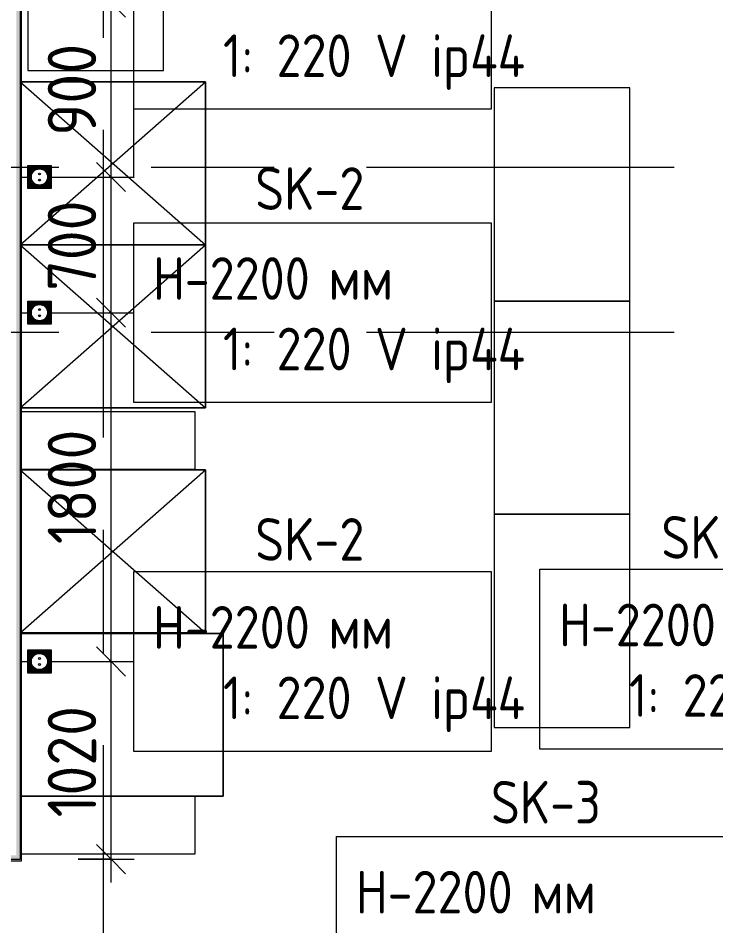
# Model space of a CAD drawing. Header units: millimetres. Extents: x 35881 to 234190, y -8553 to 29063.
# Drawn here: x 60720 to 64319, y 18236 to 22920 of the extents above; entities that cross this region are included whole.
import ezdxf

# ---------------------------------------------------------------- set-up
doc = ezdxf.new("R2010")
doc.units = ezdxf.units.MM
doc.linetypes.add('Осевая', pattern=[3175, 635, -476.25, 1587.5, -476.25])
for name, color, linetype, lineweight in [('A-ANNO-DIMS', 7, 'Continuous', 9), ('A-ANNO-DIMS-100', 7, 'Continuous', 9), ('A-DETL-GENF', 7, 'Continuous', 9), ('A-WALL', 7, 'Continuous', 9), ('E-ELEC-FIXT-IDEN', 7, 'Continuous', 9), ('I-WALL', 7, 'Continuous', 9), ('Оси-2', 7, 'Осевая', 9), ('Электрические приборы', 7, 'Continuous', 9)]:
    doc.layers.add(name, color=color, linetype=linetype, lineweight=lineweight)
for name, color, linetype, lineweight, true_color in [('A-WALL-1', 7, 'Continuous', 9, 0x3c3c3c), ('A-WALL-FNSH-1', 7, 'Continuous', 9, 0x3c3c3c), ('I-FURN-1', 7, 'Continuous', 9, 0xf0f0f0), ('Оси розеток', 7, 'Continuous', 9, 0xff1e23)]:
    doc.layers.add(name, color=color, linetype=linetype, lineweight=lineweight, true_color=true_color)
doc.styles.add('GOST Common', font='GOST_Common.ttf', dxfattribs={"width": 0.9, "height": 220})
doc.styles.add('ISOCPEUR', font='isocpeur.ttf', dxfattribs={"width": 0.9, "height": 250})
doc.dimstyles.new('ISO-2_5_0_9К_БОЛЬШОЙ', dxfattribs={"dimscale": 304.8, "dimtxt": 248.995294, "dimasz": 0.492126, "dimexe": 0.393701, "dimexo": 0.984252, "dimgap": 0, "dimtad": 1, "dimdec": 0, "dimrnd": 10, "dimzin": 0, "dimdsep": 46, "dimtxsty": 'ISOCPEUR', "dimblk1": 'OBLIQUE', "dimblk2": 'OBLIQUE', "dimsah": 1, "dimcen": 0.09, "dimdle": 0.393701, "dimazin": 0, "dimtfac": 1, "dimtdec": 4, "dimtix": 1, "dimtmove": 0, "dimatfit": 3, "dimfxl": 1, "dimtvp": 1, "dimtolj": 1, "dimtzin": 0, "dimarcsym": 2})
pattern_1 = [(0, (0, 0), (121.92, 30.48), [10.058, -81.382, 10.058, -81.382, -487.68]), (0, (0, 0), (121.92, 30.48), [-182.88, 10.058, -172.822, 10.058, -81.382, -213.36]), (0, (0, 0), (121.92, 30.48), [-457.2, 10.058, -50.902, 10.058, -142.342]), (120, (45.72, 15.24), (-87.356454, 90.345817), [10.058, -81.382, 10.058, -81.382, -487.68]), (120, (45.72, 15.24), (-87.356454, 90.345817), [-182.88, 10.058, -172.822, 10.058, -81.382, -213.36]), (120, (45.72, 15.24), (-87.356454, 90.345817), [-457.2, 10.058, -50.902, 10.058, -142.342]), (240, (60.96, 76.2), (-34.563546, -120.825817), [10.058, -81.382, 10.058, -81.382, -487.68]), (240, (60.96, 76.2), (-34.563546, -120.825817), [-182.88, 10.058, -172.822, 10.058, -81.382, -213.36]), (240, (60.96, 76.2), (-34.563546, -120.825817), [-457.2, 10.058, -50.902, 10.058, -142.342])]

# ---------------------------------------------------------------- blocks, each defined once
blk = doc.blocks.new('Стол базовый прямоугольный - 1_47п-25626775-План размещения напольных электротехнических лючков и розеток 1 этажа в осях 12-23')
at = {"layer": 'I-FURN-1'}
for p, q in [((550, 350), (-550, 350)), ((-550, 350), (-550, -350)), ((550, -350), (550, 350)), ((-550, -350), (550, -350))]:
    blk.add_line(p, q, dxfattribs=at)
blk = doc.blocks.new('Стол базовый прямоугольный - 1_16п-25627146-План размещения напольных электротехнических лючков и розеток 1 этажа в осях 12-23')
at = {"layer": 'I-FURN-1'}
for p, q in [((350, 300), (-350, 300)), ((-350, 300), (-350, -300)), ((350, -300), (350, 300)), ((-350, -300), (350, -300))]:
    blk.add_line(p, q, dxfattribs=at)
blk = doc.blocks.new('Шкаф параметрический - 3_7п-25627451-План размещения напольных электротехнических лючков и розеток 1 этажа в осях 12-23')
at = {"layer": 'I-FURN-1'}
for p, q in [((0, 0), (956.6, 841)), ((0, 841), (956.6, 0)), ((956.6, 841), (0, 841)), ((0, 841), (0, 0)), ((8, 841), (956.6, 841)), ((956.6, 0), (956.6, 841)), ((956.6, 841), (956.6, 0)), ((0, 0), (956.6, 0)), ((956.6, 0), (8, 0))]:
    blk.add_line(p, q, dxfattribs=at)
blk = doc.blocks.new('Шкаф параметрический - 3_6п-25627516-План размещения напольных электротехнических лючков и розеток 1 этажа в осях 12-23')
at = {"layer": 'I-FURN-1'}
for p, q in [((0, 0), (956.6, 841)), ((0, 841), (956.6, 0)), ((956.6, 841), (0, 841)), ((0, 841), (0, 0)), ((8, 841), (956.6, 841)), ((956.6, 0), (956.6, 841)), ((956.6, 841), (956.6, 0)), ((0, 0), (956.6, 0)), ((956.6, 0), (8, 0))]:
    blk.add_line(p, q, dxfattribs=at)
blk = doc.blocks.new('Стол базовый прямоугольный - 1_56п-V163-План размещения напольных электротехнических лючков и розеток 1 этажа в осях 12-23')
at = {"layer": 'I-FURN-1'}
for p, q in [((-150, 450), (150, 450)), ((-150, -444.2), (-150, 450)), ((150, 450), (150, -444.2))]:
    blk.add_line(p, q, dxfattribs=at)
blk = doc.blocks.new('Блок Розеток и Выключателей - Блок Розеток и Выключателей_SK2-27368969-План размещения напольных электротехнических лючков и розеток 1 этажа в осях 12-23')
at = {"layer": 'A-DETL-GENF'}
for p, q in [((-60, -40), (60, -40)), ((-60, -160), (-60, -40)), ((-55.2, -44.8), (-55.2, -155.2)), ((55.2, -44.8), (-55.2, -44.8)), ((55.2, -44.8), (55.2, -155.2)), ((60, -40), (60, -160)), ((-52.8, -47.2), (-52.8, -152.8)), ((52.8, -47.2), (-52.8, -47.2)), ((50.4, -49.6), (-50.4, -49.6)), ((-50.4, -49.6), (-50.4, -150.4)), ((48, -52), (-48, -52)), ((-48, -52), (-48, -148)), ((45.6, -54.4), (-45.6, -54.4)), ((-45.6, -54.4), (-45.6, -145.6)), ((-9.6, -56.8), (-43.2, -56.8)), ((-43.2, -56.8), (-43.2, -92.8)), ((-16.8, -59.2), (-40.8, -59.2)), ((-40.8, -59.2), (-40.8, -83.2)), ((-21.6, -61.6), (-38.4, -61.6)), ((-38.4, -61.6), (-38.4, -78.4)), ((-26.4, -64), (-36, -64)), ((-36, -64), (-36, -73.6)), ((-28.8, -66.4), (-33.6, -66.4)), ((-33.6, -66.4), (-33.6, -71.2)), ((9.6, -56.8), (43.2, -56.8)), ((16.8, -59.2), (40.8, -59.2)), ((21.6, -61.6), (38.4, -61.6)), ((26.4, -64), (36, -64)), ((28.8, -66.4), (33.6, -66.4)), ((33.6, -66.4), (33.6, -71.2)), ((36, -64), (36, -73.6)), ((38.4, -61.6), (38.4, -78.4)), ((40.8, -59.2), (40.8, -83.2)), ((43.2, -56.8), (43.2, -92.8)), ((45.6, -54.4), (45.6, -145.6)), ((48, -52), (48, -148)), ((50.4, -49.6), (50.4, -150.4)), ((52.8, -47.2), (52.8, -152.8)), ((-43.2, -143.2), (-43.2, -107.2)), ((-40.8, -140.8), (-40.8, -116.8)), ((-38.4, -138.4), (-38.4, -121.6)), ((-21.6, -138.4), (-38.4, -138.4)), ((-36, -136), (-36, -126.4)), ((-26.4, -136), (-36, -136)), ((-33.6, -133.6), (-33.6, -128.8)), ((-28.8, -133.6), (-33.6, -133.6)), ((21.6, -138.4), (38.4, -138.4)), ((26.4, -136), (36, -136)), ((28.8, -133.6), (33.6, -133.6)), ((33.6, -133.6), (33.6, -128.8)), ((36, -136), (36, -126.4)), ((38.4, -138.4), (38.4, -121.6)), ((40.8, -140.8), (40.8, -116.8)), ((43.2, -143.2), (43.2, -107.2)), ((60, -160), (-60, -160)), ((55.2, -155.2), (-55.2, -155.2)), ((52.8, -152.8), (-52.8, -152.8)), ((50.4, -150.4), (-50.4, -150.4)), ((48, -148), (-48, -148)), ((45.6, -145.6), (-45.6, -145.6)), ((-9.6, -143.2), (-43.2, -143.2)), ((-16.8, -140.8), (-40.8, -140.8)), ((9.6, -143.2), (43.2, -143.2)), ((16.8, -140.8), (40.8, -140.8))]:
    blk.add_line(p, q, dxfattribs=at)
for centre, radius in [((0, -100), 42), ((-15.6, -100), 4.8), ((15.6, -100), 4.8)]:
    blk.add_circle(centre, radius, dxfattribs=at)
at = {"layer": 'Оси розеток'}
blk.add_line((0, 0), (0, -40), dxfattribs=at)
blk = doc.blocks.new('DIMBLOCK56-План размещения напольных электротехнических лючков и розеток 1 этажа в осях 12-23')
at = {"layer": 'A-ANNO-DIMS-100', "lineweight": 20}
for p, q in [((61199.1, 19599.8), (61124.1, 19674.8)), ((61199.1, 19599.8), (61274.1, 19524.8)), ((61199.1, 18580), (61124.1, 18655)), ((61199.1, 18580), (61274.1, 18505))]:
    blk.add_line(p, q, dxfattribs=at)
at = {"layer": 'A-ANNO-DIMS-100'}
for p, q in [((61190, 19599.8), (61319.1, 19599.8)), ((61199.1, 19599.8), (61190, 19599.8)), ((61199.1, 18460), (61199.1, 19599.8)), ((61030, 18580), (61319.1, 18580)), ((61199.1, 18580), (61030, 18580))]:
    blk.add_line(p, q, dxfattribs=at)
at = {"layer": 'A-ANNO-DIMS-100', "color": 0, "insert": (60872.5, 18795.4), "char_height": 250, "width": 706.764, "attachment_point": 1, "rotation": 90, "line_spacing_factor": 1.149209, "style": 'ISOCPEUR'}
blk.add_mtext('1020', dxfattribs=at)
blk = doc.blocks.new('_Oblique')
at = {"color": 0, "linetype": 'ByBlock', "lineweight": -2}
blk.add_line((-0.5, -0.5), (0.5, 0.5), dxfattribs=at)
blk = doc.blocks.new('DIMBLOCK57-План размещения напольных электротехнических лючков и розеток 1 этажа в осях 12-23')
at = {"layer": 'A-ANNO-DIMS-100', "lineweight": 20}
for p, q in [((61199.1, 21399.8), (61124.1, 21474.8)), ((61199.1, 21399.8), (61274.1, 21324.8)), ((61199.1, 19599.8), (61124.1, 19674.8)), ((61199.1, 19599.8), (61274.1, 19524.8))]:
    blk.add_line(p, q, dxfattribs=at)
at = {"layer": 'A-ANNO-DIMS-100'}
for p, q in [((61190, 21399.8), (61319.1, 21399.8)), ((61199.1, 21399.8), (61190, 21399.8)), ((61199.1, 19599.8), (61199.1, 21399.8)), ((61190, 19599.8), (61319.1, 19599.8)), ((61199.1, 19599.8), (61190, 19599.8))]:
    blk.add_line(p, q, dxfattribs=at)
at = {"layer": 'A-ANNO-DIMS-100', "color": 0, "insert": (60872.5, 20205.3), "char_height": 250, "width": 706.764, "attachment_point": 1, "rotation": 90, "line_spacing_factor": 1.149209, "style": 'ISOCPEUR'}
blk.add_mtext('1800', dxfattribs=at)
blk = doc.blocks.new('DIMBLOCK58-План размещения напольных электротехнических лючков и розеток 1 этажа в осях 12-23')
at = {"layer": 'A-ANNO-DIMS-100', "lineweight": 20}
for p, q in [((61199.1, 22099.8), (61124.1, 22174.8)), ((61199.1, 22099.8), (61274.1, 22024.8)), ((61199.1, 21399.8), (61124.1, 21474.8)), ((61199.1, 21399.8), (61274.1, 21324.8))]:
    blk.add_line(p, q, dxfattribs=at)
at = {"layer": 'A-ANNO-DIMS-100'}
for p, q in [((61190, 22099.8), (61319.1, 22099.8)), ((61199.1, 22099.8), (61190, 22099.8)), ((61199.1, 21399.8), (61199.1, 22099.8)), ((61190, 21399.8), (61319.1, 21399.8)), ((61199.1, 21399.8), (61190, 21399.8))]:
    blk.add_line(p, q, dxfattribs=at)
at = {"layer": 'A-ANNO-DIMS-100', "color": 0, "insert": (60872.5, 21512.8), "char_height": 250, "width": 568.858, "attachment_point": 1, "rotation": 90, "line_spacing_factor": 1.149209, "style": 'ISOCPEUR'}
blk.add_mtext('700', dxfattribs=at)
blk = doc.blocks.new('DIMBLOCK59-План размещения напольных электротехнических лючков и розеток 1 этажа в осях 12-23')
at = {"layer": 'A-ANNO-DIMS-100'}
for p, q in [((61199.1, 22099.8), (61199.1, 23119.8)), ((61190, 22999.8), (61319.1, 22999.8)), ((61199.1, 22999.8), (61190, 22999.8)), ((61190, 22099.8), (61319.1, 22099.8)), ((61199.1, 22099.8), (61190, 22099.8))]:
    blk.add_line(p, q, dxfattribs=at)
at = {"layer": 'A-ANNO-DIMS-100', "lineweight": 20}
for p, q in [((61199.1, 22999.8), (61124.1, 23074.8)), ((61199.1, 22999.8), (61274.1, 22924.8)), ((61199.1, 22099.8), (61124.1, 22174.8)), ((61199.1, 22099.8), (61274.1, 22024.8))]:
    blk.add_line(p, q, dxfattribs=at)
at = {"layer": 'A-ANNO-DIMS-100', "color": 0, "insert": (60872.5, 22312.8), "char_height": 250, "width": 568.858, "attachment_point": 1, "rotation": 90, "line_spacing_factor": 1.149209, "style": 'ISOCPEUR'}
blk.add_mtext('900', dxfattribs=at)

msp = doc.modelspace()

# ---------------------------------------------------------------- hatches: boundary and pattern name
at = {"layer": 'I-WALL'}
h = msp.add_hatch(dxfattribs=at)
h.set_pattern_fill('FP_58', color=256, style=0, pattern_type=2)
h.set_pattern_definition(pattern_1)
h.paths.add_polyline_path([(60710, 18600), (60730, 18600), (60730, 24760), (60710, 24760), (60710, 19705.9)])
h = msp.add_hatch(dxfattribs=at)
h.set_pattern_fill('FP_58', color=256, style=0, pattern_type=2)
h.set_pattern_definition(pattern_1)
h.paths.add_polyline_path([(60730, 18580), (60730, 18600), (59460, 18600), (59460, 18580)])
h.paths.add_polyline_path([(57570, 18580), (58360, 18580), (58360, 18600), (57550, 18600), (57550, 18580)])

# ---------------------------------------------------------------- linework, layer by layer
at = {"layer": 'A-WALL'}
msp.add_line((60730, 24760), (60730, 18600), dxfattribs=at)
at = {"layer": 'A-WALL-1'}
msp.add_line((59460, 18580), (60730, 18580), dxfattribs=at)
at = {"layer": 'A-WALL-FNSH-1'}
for p, q in [((60738, 18572), (60738, 24752)), ((60730, 18600), (60730, 18580)), ((59460, 18572), (60738, 18572))]:
    msp.add_line(p, q, dxfattribs=at)
at = {"layer": 'E-ELEC-FIXT-IDEN'}
for p, q in [((61316, 22099.8), (61316, 22913.2)), ((60890, 22099.8), (61316, 22099.8)), ((60890, 21399.8), (61316, 21399.8)), ((60890, 19599.8), (61316, 19599.8))]:
    msp.add_line(p, q, dxfattribs=at)
at = {"layer": 'E-ELEC-FIXT-IDEN', "flags": 128}
for points in [[(61316, 23377.2), (63159.4, 23377.2), (63159.4, 22449.2), (61316, 22449.2)], [(61316, 21863.8), (63159.4, 21863.8), (63159.4, 20935.8), (61316, 20935.8)], [(61316, 20063.8), (63159.4, 20063.8), (63159.4, 19135.8), (61316, 19135.8)], [(63410.8, 20076.3), (65254.2, 20076.3), (65254.2, 19148.3), (63410.8, 19148.3)], [(62362.3, 18697.4), (64538.7, 18697.4), (64538.7, 17769.4), (62362.3, 17769.4)]]:
    msp.add_lwpolyline(points, close=True, dxfattribs=at)
at = {"layer": 'I-FURN-1'}
for p, q in [((61777.5, 19745), (60738, 19745)), ((60738, 19745), (61777.5, 19745)), ((61777.5, 18905), (61777.5, 19745)), ((61777.5, 19745), (61777.5, 18905)), ((60738, 18905), (61777.5, 18905)), ((61632.2, 18905), (60738, 18905)), ((61777.5, 18905), (61632.2, 18905))]:
    msp.add_line(p, q, dxfattribs=at)
at = {"layer": 'Оси-2'}
for p, q in [((61160, 593.7), (61160, 24898.1)), ((39180.8, 22150), (82200, 22150)), ((39180.8, 21300), (82200, 21300))]:
    msp.add_line(p, q, dxfattribs=at)

# ---------------------------------------------------------------- block references
at = {"layer": 'I-FURN-1'}
for name, p, rotation in [('Стол базовый прямоугольный - 1_16п-25627146-План размещения напольных электротехнических лючков и розеток 1 этажа в осях 12-23', (61120, 22949.1), 180), ('Стол базовый прямоугольный - 1_47п-25626775-План размещения напольных электротехнических лючков и розеток 1 этажа в осях 12-23', (63525, 22010), 90.00000000000006), ('Стол базовый прямоугольный - 1_47п-25626775-План размещения напольных электротехнических лючков и розеток 1 этажа в осях 12-23', (63525, 20910), 90.00000000000006), ('Стол базовый прямоугольный - 1_56п-V163-План размещения напольных электротехнических лючков и розеток 1 этажа в осях 12-23', (61182.2, 20740), 270.0000000000001), ('Стол базовый прямоугольный - 1_47п-25626775-План размещения напольных электротехнических лючков и розеток 1 этажа в осях 12-23', (63525, 19810), 90.00000000000006), ('Стол базовый прямоугольный - 1_56п-V163-План размещения напольных электротехнических лючков и розеток 1 этажа в осях 12-23', (61182.2, 18755), 270.0000000000001)]:
    msp.add_blockref(name, p, dxfattribs=dict(at, rotation=rotation))
for name, p in [('Шкаф параметрический - 3_7п-25627451-План размещения напольных электротехнических лючков и розеток 1 этажа в осях 12-23', (60730, 21749.5)), ('Шкаф параметрический - 3_7п-25627451-План размещения напольных электротехнических лючков и розеток 1 этажа в осях 12-23', (60730, 20908.5)), ('Шкаф параметрический - 3_6п-25627516-План размещения напольных электротехнических лючков и розеток 1 этажа в осях 12-23', (60730, 19747.6))]:
    msp.add_blockref(name, p, dxfattribs=at)
at = {"layer": 'Электрические приборы', "rotation": 89.99999999999935}
for p in [(60730, 22099.8), (60730, 21399.8), (60730, 19599.8)]:
    msp.add_blockref('Блок Розеток и Выключателей - Блок Розеток и Выключателей_SK2-27368969-План размещения напольных электротехнических лючков и розеток 1 этажа в осях 12-23', p, dxfattribs=at)

# ---------------------------------------------------------------- texts
at = {"layer": 'E-ELEC-FIXT-IDEN', "char_height": 220, "attachment_point": 1, "style": 'GOST Common'}
for s, insert, width in [('   1: 220 V ip44', (61416, 22835.7), 1984.177), ('SK-2', (61942.9, 22150.2), 707.088), ('H-2200 ', (61416, 21686.2), 1096.708), ('мм', (62320.8, 21686.2), 375.19), ('   1: 220 V ip44', (61416, 21322.4), 1984.177), ('SK-2', (61942.9, 20340), 707.088), ('SK-2', (64037.8, 20350.6), 707.088), ('H-2200 ', (61416, 19886.2), 1096.708), ('H-2200 ', (63510.8, 19898.6), 1096.708), ('мм', (62320.8, 19886.2), 375.19), ('   1: 220 V ip44', (63510.8, 19534.8), 1984.177), ('   1: 220 V ip44', (61416, 19522.4), 1984.177), ('SK-3', (63158.9, 18983.7), 699.873), ('H-2200 ', (62462.3, 18519.7), 1096.708), ('мм', (63367.2, 18519.7), 375.19)]:
    msp.add_mtext(s, dxfattribs=dict(at, insert=insert, width=width))

# ---------------------------------------------------------------- dimensions: what is measured, and where the dimension line sits
at = {"layer": 'A-ANNO-DIMS'}
for base, p1, p2, override, picture, middle in [((61199.1, 22999.8), (60890, 22099.8), (60890, 22999.8), {"dimpost": '<>', "dimfxl": 900}, 'DIMBLOCK59-План размещения напольных электротехнических лючков и розеток 1 этажа в осях 12-23', (61074.1, 22549.8)), ((61199.1, 22099.8), (60890, 21399.8), (60890, 22099.8), {"dimpost": '<>', "dimfxl": 700}, 'DIMBLOCK58-План размещения напольных электротехнических лючков и розеток 1 этажа в осях 12-23', (61074.1, 21749.8)), ((61199.1, 21399.8), (60890, 19599.8), (60890, 21399.8), {"dimpost": '<>', "dimfxl": 1800}, 'DIMBLOCK57-План размещения напольных электротехнических лючков и розеток 1 этажа в осях 12-23', (61074.1, 20499.8)), ((61199.1, 19599.8), (60730, 18580), (60890, 19599.8), {"dimpost": '<>', "dimfxl": 1032.300668}, 'DIMBLOCK56-План размещения напольных электротехнических лючков и розеток 1 этажа в осях 12-23', (61074.1, 19089.9))]:
    dim = msp.add_linear_dim(base=base, p1=p1, p2=p2, angle=90, dimstyle='ISO-2_5_0_9К_БОЛЬШОЙ', override=override, dxfattribs=at)
    dim.commit()
    dim.dimension.update_dxf_attribs({"geometry": picture, "text_midpoint": middle})

doc.saveas('drawing.dxf')
